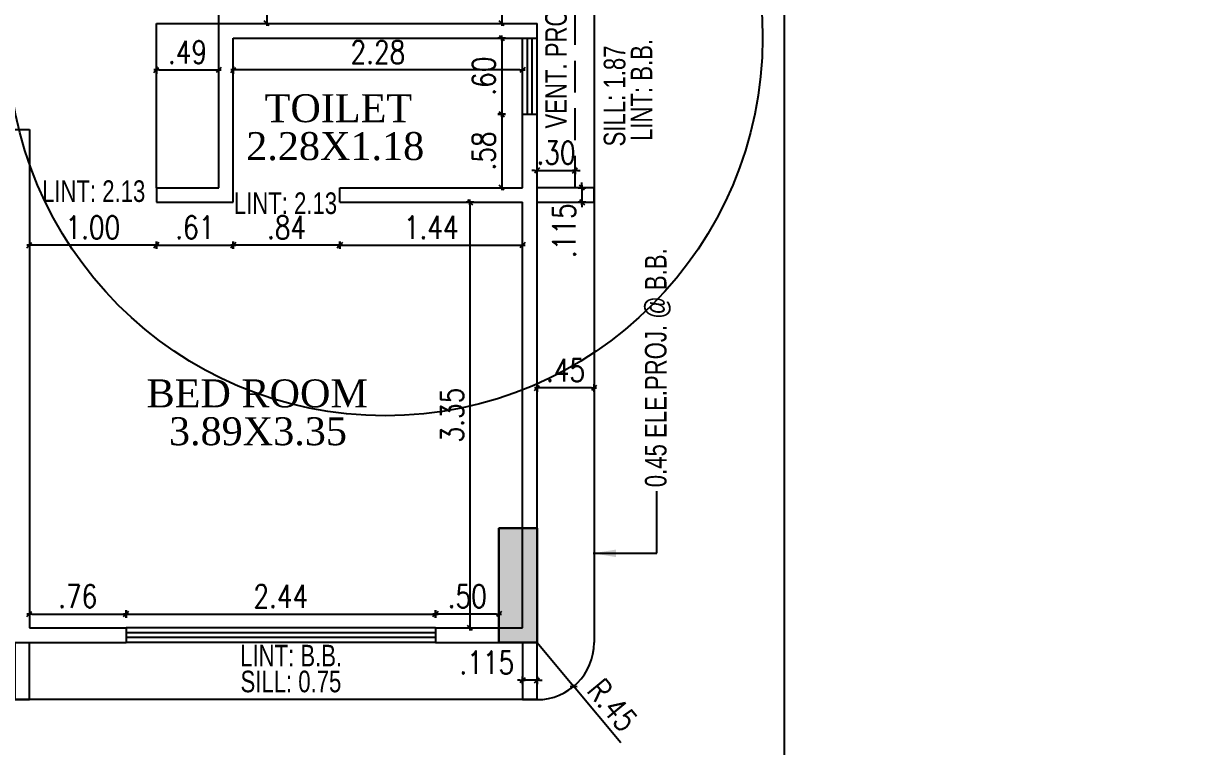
# Model space of a CAD drawing. Header units: inches. Extents: x 14235 to 14499, y 0 to 2549.
# Drawn here: x 14312.95 to 14322.18, y 2352.64 to 2358.33 of the extents above; entities that cross this region are included whole.
import ezdxf
from ezdxf.enums import TextEntityAlignment as Align

# ---------------------------------------------------------------- set-up
doc = ezdxf.new("R2010")
doc.units = ezdxf.units.IN
doc.header["$LTSCALE"] = 0.25
doc.header["$MEASUREMENT"] = 0
doc.header["$PDMODE"] = 35
doc.linetypes.add('DASHEDX2', pattern=[1.5, 1, -0.5])
for name, color, linetype in [('edges', 1, 'Continuous'), ('proj-internal', 1, 'DASHEDX2'), ('text-large', 7, 'Continuous'), ('wall', 7, 'Continuous'), ('walls', 7, 'Continuous'), ('windows', 106, 'Continuous'), ('WORK TEX', 6, 'Continuous'), ('WORKING DIM', 7, 'Continuous')]:
    doc.layers.add(name, color=color, linetype=linetype)
doc.layers.add('P-COL', color=7, linetype='Continuous', lineweight=30)
doc.layers.add('P-COLHAT', color=8, linetype='Continuous', lineweight=25)
doc.styles.add('ARIAL', font='TIMES_0.TTF')
doc.styles.add('ARL', font='swisscl_0.ttf')
doc.styles.add('romans', font='romans.shx', dxfattribs={"width": 0.8})
doc.dimstyles.new('121', dxfattribs={"dimscale": 0.1, "dimtxt": 1.8, "dimasz": 0.2, "dimexe": 0.03125, "dimexo": 0.25, "dimgap": 0.5, "dimtad": 1, "dimzin": 4, "dimdsep": 46, "dimtxsty": 'romans', "dimblk1": 'MINITICK', "dimblk2": 'MINITICK', "dimsah": 1, "dimcen": 1, "dimse1": 1, "dimse2": 1, "dimclrd": 252, "dimclre": 256, "dimclrt": 7, "dimadec": 3, "dimazin": 0, "dimtfac": 0.8, "dimtix": 1, "dimtmove": 2, "dimatfit": 3, "dimfxl": 0, "dimtolj": 1, "dimtzin": 3, "dimarcsym": 0})
doc.dimstyles.new('DFSGSG', dxfattribs={"dimtxt": 0.17, "dimasz": 0.18, "dimexe": 0.18, "dimexo": 0.0625, "dimgap": 0.09, "dimtad": 1, "dimzin": 0, "dimdsep": 46, "dimtxsty": 'ARIAL', "dimcen": 0.09, "dimse1": 1, "dimse2": 1, "dimaunit": 1, "dimadec": 0, "dimazin": 0, "dimtfac": 1, "dimtix": 1, "dimtofl": 0, "dimtmove": 0, "dimatfit": 3, "dimfxl": 0, "dimtolj": 1, "dimtzin": 0, "dimarcsym": 0})

# ---------------------------------------------------------------- blocks, each defined once
blk = doc.blocks.new('MINITICK')
at = {"color": 7}
for p, q in [((1, 1), (-1, -1)), ((-1, 0), (1, 0)), ((0, -1.5), (0, 1.5))]:
    blk.add_line(p, q, dxfattribs=at)
blk = doc.blocks.new('*D34')
at = {"layer": 'Defpoints', "color": 0, "transparency": 16777216}
for p in [(14374.9937, 2353.457), (14306.9044, 2353.007), (14374.6661, 2353.007)]:
    blk.add_point(p, dxfattribs=at)
at = {"layer": 'WORKING DIM', "color": 252, "lineweight": -2, "transparency": 16777216}
blk.add_line((14374.6661, 2353.437), (14374.6661, 2353.027), dxfattribs=at)
at = {"layer": 'WORKING DIM', "color": 252, "lineweight": -2, "transparency": 16777216, "xscale": 0.02, "yscale": 0.02, "zscale": 0.02}
for p, rotation in [((14374.6661, 2353.457), 90), ((14374.6661, 2353.007), 270)]:
    blk.add_blockref('MINITICK', p, dxfattribs=dict(at, rotation=rotation))
at = {"layer": 'WORKING DIM', "color": 7, "transparency": 16777216, "insert": (14374.5261, 2353.232), "char_height": 0.18, "attachment_point": 5, "rotation": 90, "style": 'romans'}
blk.add_mtext('\\A1;.45', dxfattribs=at)
blk = doc.blocks.new('B')
at = {"layer": 'P-COLHAT', "lineweight": 30}
blk.add_hatch(color=256, dxfattribs=at).paths.add_polyline_path([(21.5369, -23.6954), (21.2369, -23.6954), (21.2369, -24.5954), (21.5369, -24.5954)])
at = {"layer": 'P-COL'}
blk.add_lwpolyline([(21.5369, -23.6954), (21.2369, -23.6954), (21.2369, -24.5954), (21.5369, -24.5954)], close=True, dxfattribs=at)
blk = doc.blocks.new('*D314')
at = {"layer": 'Defpoints', "color": 0, "transparency": 16777216}
for p in [(14313.7611, 2353.6807), (14312.9989, 2353.5713), (14313.7611, 2353.5713)]:
    blk.add_point(p, dxfattribs=at)
at = {"layer": 'WORKING DIM', "color": 252, "lineweight": -2, "transparency": 16777216}
blk.add_line((14313.0189, 2353.6807), (14313.7411, 2353.6807), dxfattribs=at)
at = {"layer": 'WORKING DIM', "color": 252, "lineweight": -2, "transparency": 16777216, "xscale": 0.02, "yscale": 0.02, "zscale": 0.02, "rotation": 180}
blk.add_blockref('MINITICK', (14312.9989, 2353.6807), dxfattribs=at)
at = {"layer": 'WORKING DIM', "color": 252, "lineweight": -2, "transparency": 16777216, "xscale": 0.02, "yscale": 0.02, "zscale": 0.02}
blk.add_blockref('MINITICK', (14313.7611, 2353.6807), dxfattribs=at)
at = {"layer": 'WORKING DIM', "color": 7, "transparency": 16777216, "insert": (14313.38, 2353.8207), "char_height": 0.18, "attachment_point": 5, "style": 'romans'}
blk.add_mtext('\\A1;.76', dxfattribs=at)
blk = doc.blocks.new('*D315')
at = {"layer": 'Defpoints', "color": 0, "transparency": 16777216}
for p in [(14316.2001, 2353.6807), (14313.7611, 2353.5713), (14316.2001, 2353.5713)]:
    blk.add_point(p, dxfattribs=at)
at = {"layer": 'WORKING DIM', "color": 252, "lineweight": -2, "transparency": 16777216}
blk.add_line((14313.7811, 2353.6807), (14316.1801, 2353.6807), dxfattribs=at)
at = {"layer": 'WORKING DIM', "color": 252, "lineweight": -2, "transparency": 16777216, "xscale": 0.02, "yscale": 0.02, "zscale": 0.02, "rotation": 180}
blk.add_blockref('MINITICK', (14313.7611, 2353.6807), dxfattribs=at)
at = {"layer": 'WORKING DIM', "color": 252, "lineweight": -2, "transparency": 16777216, "xscale": 0.02, "yscale": 0.02, "zscale": 0.02}
blk.add_blockref('MINITICK', (14316.2001, 2353.6807), dxfattribs=at)
at = {"layer": 'WORKING DIM', "color": 7, "transparency": 16777216, "insert": (14314.9806, 2353.8207), "char_height": 0.18, "attachment_point": 5, "style": 'romans'}
blk.add_mtext('\\A1;2.44', dxfattribs=at)
blk = doc.blocks.new('*D316')
at = {"layer": 'Defpoints', "color": 0, "transparency": 16777216}
for p in [(14316.2001, 2353.6807), (14316.2001, 2353.5713), (14316.7004, 2353.5713)]:
    blk.add_point(p, dxfattribs=at)
at = {"layer": 'WORKING DIM', "color": 252, "lineweight": -2, "transparency": 16777216}
blk.add_line((14316.6804, 2353.6807), (14316.2201, 2353.6807), dxfattribs=at)
at = {"layer": 'WORKING DIM', "color": 252, "lineweight": -2, "transparency": 16777216, "xscale": 0.02, "yscale": 0.02, "zscale": 0.02, "rotation": 180}
blk.add_blockref('MINITICK', (14316.2001, 2353.6807), dxfattribs=at)
at = {"layer": 'WORKING DIM', "color": 252, "lineweight": -2, "transparency": 16777216, "xscale": 0.02, "yscale": 0.02, "zscale": 0.02}
blk.add_blockref('MINITICK', (14316.7004, 2353.6807), dxfattribs=at)
at = {"layer": 'WORKING DIM', "color": 7, "transparency": 16777216, "insert": (14316.4503, 2353.8207), "char_height": 0.18, "attachment_point": 5, "style": 'romans'}
blk.add_mtext('\\A1;.50', dxfattribs=at)
blk = doc.blocks.new('*D141')
at = {"layer": 'Defpoints', "color": 0, "transparency": 16777216}
for p in [(14316.0829, 2356.925), (14316.0421, 2353.5713), (14316.4711, 2353.5713)]:
    blk.add_point(p, dxfattribs=at)
at = {"layer": 'WORKING DIM', "color": 252, "lineweight": -2, "transparency": 16777216}
blk.add_line((14316.4711, 2356.905), (14316.4711, 2353.5913), dxfattribs=at)
at = {"layer": 'WORKING DIM', "color": 252, "lineweight": -2, "transparency": 16777216, "xscale": 0.02, "yscale": 0.02, "zscale": 0.02}
for p, rotation in [((14316.4711, 2356.925), 90), ((14316.4711, 2353.5713), 270)]:
    blk.add_blockref('MINITICK', p, dxfattribs=dict(at, rotation=rotation))
at = {"layer": 'WORKING DIM', "color": 7, "transparency": 16777216, "insert": (14316.3311, 2355.2481), "char_height": 0.18, "attachment_point": 5, "rotation": 90, "style": 'romans'}
blk.add_mtext('\\A1;3.35', dxfattribs=at)
blk = doc.blocks.new('*D317')
at = {"layer": 'Defpoints', "color": 0, "transparency": 16777216}
for p in [(14312.9989, 2356.9821), (14313.9998, 2356.9821), (14312.9989, 2356.5864)]:
    blk.add_point(p, dxfattribs=at)
at = {"layer": 'WORKING DIM', "color": 252, "lineweight": -2, "transparency": 16777216}
blk.add_line((14313.9798, 2356.5864), (14313.0189, 2356.5864), dxfattribs=at)
at = {"layer": 'WORKING DIM', "color": 252, "lineweight": -2, "transparency": 16777216, "xscale": 0.02, "yscale": 0.02, "zscale": 0.02, "rotation": 180}
blk.add_blockref('MINITICK', (14312.9989, 2356.5864), dxfattribs=at)
at = {"layer": 'WORKING DIM', "color": 252, "lineweight": -2, "transparency": 16777216, "xscale": 0.02, "yscale": 0.02, "zscale": 0.02}
blk.add_blockref('MINITICK', (14313.9998, 2356.5864), dxfattribs=at)
at = {"layer": 'WORKING DIM', "color": 7, "transparency": 16777216, "insert": (14313.4993, 2356.7264), "char_height": 0.18, "attachment_point": 5, "style": 'romans'}
blk.add_mtext('\\A1;1.00', dxfattribs=at)
blk = doc.blocks.new('*D318')
at = {"layer": 'Defpoints', "color": 0, "transparency": 16777216}
for p in [(14313.9998, 2356.925), (14314.6061, 2356.925), (14314.6061, 2356.5864)]:
    blk.add_point(p, dxfattribs=at)
at = {"layer": 'WORKING DIM', "color": 252, "lineweight": -2, "transparency": 16777216}
blk.add_line((14314.0198, 2356.5864), (14314.5861, 2356.5864), dxfattribs=at)
at = {"layer": 'WORKING DIM', "color": 252, "lineweight": -2, "transparency": 16777216, "xscale": 0.02, "yscale": 0.02, "zscale": 0.02, "rotation": 180}
blk.add_blockref('MINITICK', (14313.9998, 2356.5864), dxfattribs=at)
at = {"layer": 'WORKING DIM', "color": 252, "lineweight": -2, "transparency": 16777216, "xscale": 0.02, "yscale": 0.02, "zscale": 0.02}
blk.add_blockref('MINITICK', (14314.6061, 2356.5864), dxfattribs=at)
at = {"layer": 'WORKING DIM', "color": 7, "transparency": 16777216, "insert": (14314.3029, 2356.7264), "char_height": 0.18, "attachment_point": 5, "style": 'romans'}
blk.add_mtext('\\A1;.61', dxfattribs=at)
blk = doc.blocks.new('*D319')
at = {"layer": 'Defpoints', "color": 0, "transparency": 16777216}
for p in [(14314.6061, 2356.925), (14315.4461, 2356.925), (14314.6061, 2356.5864)]:
    blk.add_point(p, dxfattribs=at)
at = {"layer": 'WORKING DIM', "color": 252, "lineweight": -2, "transparency": 16777216}
blk.add_line((14315.4261, 2356.5864), (14314.6261, 2356.5864), dxfattribs=at)
at = {"layer": 'WORKING DIM', "color": 252, "lineweight": -2, "transparency": 16777216, "xscale": 0.02, "yscale": 0.02, "zscale": 0.02, "rotation": 180}
blk.add_blockref('MINITICK', (14314.6061, 2356.5864), dxfattribs=at)
at = {"layer": 'WORKING DIM', "color": 252, "lineweight": -2, "transparency": 16777216, "xscale": 0.02, "yscale": 0.02, "zscale": 0.02}
blk.add_blockref('MINITICK', (14315.4461, 2356.5864), dxfattribs=at)
at = {"layer": 'WORKING DIM', "color": 7, "transparency": 16777216, "insert": (14315.0261, 2356.7264), "char_height": 0.18, "attachment_point": 5, "style": 'romans'}
blk.add_mtext('\\A1;.84', dxfattribs=at)
blk = doc.blocks.new('*D320')
at = {"layer": 'Defpoints', "color": 0, "transparency": 16777216}
for p in [(14315.4461, 2356.925), (14316.8861, 2356.925), (14316.8861, 2356.5864)]:
    blk.add_point(p, dxfattribs=at)
at = {"layer": 'WORKING DIM', "color": 252, "lineweight": -2, "transparency": 16777216}
blk.add_line((14315.4661, 2356.5864), (14316.8661, 2356.5864), dxfattribs=at)
at = {"layer": 'WORKING DIM', "color": 252, "lineweight": -2, "transparency": 16777216, "xscale": 0.02, "yscale": 0.02, "zscale": 0.02, "rotation": 180}
blk.add_blockref('MINITICK', (14315.4461, 2356.5864), dxfattribs=at)
at = {"layer": 'WORKING DIM', "color": 252, "lineweight": -2, "transparency": 16777216, "xscale": 0.02, "yscale": 0.02, "zscale": 0.02}
blk.add_blockref('MINITICK', (14316.8861, 2356.5864), dxfattribs=at)
at = {"layer": 'WORKING DIM', "color": 7, "transparency": 16777216, "insert": (14316.1661, 2356.7264), "char_height": 0.18, "attachment_point": 5, "style": 'romans'}
blk.add_mtext('\\A1;1.44', dxfattribs=at)
blk = doc.blocks.new('*D336')
at = {"layer": 'Defpoints', "color": 0, "transparency": 16777216}
for p in [(14317.0004, 2353.457), (14317.2891, 2353.1118)]:
    blk.add_point(p, dxfattribs=at)
at = {"layer": 'WORKING DIM', "color": 252, "lineweight": -2, "transparency": 16777216}
for p, q in [((14317.0004, 2353.457), (14317.2891, 2353.1118)), ((14317.6604, 2352.6677), (14317.3019, 2353.0964))]:
    blk.add_line(p, q, dxfattribs=at)
at = {"layer": 'WORKING DIM', "color": 252, "lineweight": -2, "transparency": 16777216, "xscale": 0.02, "yscale": 0.02, "zscale": 0.02, "rotation": 129.9018979571266}
blk.add_blockref('MINITICK', (14317.2891, 2353.1118), dxfattribs=at)
at = {"layer": 'WORKING DIM', "color": 7, "transparency": 16777216, "insert": (14317.595, 2352.9642), "char_height": 0.18, "attachment_point": 5, "rotation": 309.9019, "style": 'romans'}
blk.add_mtext('\\A1;R.45', dxfattribs=at)
blk = doc.blocks.new('*D339')
at = {"layer": 'Defpoints', "color": 0, "transparency": 16777216}
for p in [(14317.0004, 2356.925), (14317.4504, 2356.925), (14317.0004, 2355.4624)]:
    blk.add_point(p, dxfattribs=at)
at = {"layer": 'WORKING DIM', "color": 252, "lineweight": -2, "transparency": 16777216}
blk.add_line((14317.4304, 2355.4624), (14317.0204, 2355.4624), dxfattribs=at)
at = {"layer": 'WORKING DIM', "color": 252, "lineweight": -2, "transparency": 16777216, "xscale": 0.02, "yscale": 0.02, "zscale": 0.02, "rotation": 180}
blk.add_blockref('MINITICK', (14317.0004, 2355.4624), dxfattribs=at)
at = {"layer": 'WORKING DIM', "color": 252, "lineweight": -2, "transparency": 16777216, "xscale": 0.02, "yscale": 0.02, "zscale": 0.02}
blk.add_blockref('MINITICK', (14317.4504, 2355.4624), dxfattribs=at)
at = {"layer": 'WORKING DIM', "color": 7, "transparency": 16777216, "insert": (14317.2254, 2355.6024), "char_height": 0.18, "attachment_point": 5, "style": 'romans'}
blk.add_mtext('\\A1;.45', dxfattribs=at)
blk = doc.blocks.new('*D353')
at = {"layer": 'Defpoints', "color": 0, "transparency": 16777216}
for p in [(14316.8861, 2358.9329), (14316.7217, 2358.3329), (14316.8861, 2358.3329)]:
    blk.add_point(p, dxfattribs=at)
at = {"layer": 'WORKING DIM', "color": 252, "lineweight": -2, "transparency": 16777216}
blk.add_line((14316.7217, 2358.9129), (14316.7217, 2358.3529), dxfattribs=at)
at = {"layer": 'WORKING DIM', "color": 252, "lineweight": -2, "transparency": 16777216, "xscale": 0.02, "yscale": 0.02, "zscale": 0.02}
for p, rotation in [((14316.7217, 2358.9329), 90), ((14316.7217, 2358.3329), 270)]:
    blk.add_blockref('MINITICK', p, dxfattribs=dict(at, rotation=rotation))
at = {"layer": 'WORKING DIM', "color": 7, "transparency": 16777216, "insert": (14316.5817, 2358.6329), "char_height": 0.18, "attachment_point": 5, "rotation": 90, "style": 'romans'}
blk.add_mtext('\\A1;.60', dxfattribs=at)
blk = doc.blocks.new('*D354')
at = {"layer": 'Defpoints', "color": 0, "transparency": 16777216}
for p in [(14316.8861, 2358.2179), (14316.7217, 2357.6179), (14316.8861, 2357.6179)]:
    blk.add_point(p, dxfattribs=at)
at = {"layer": 'WORKING DIM', "color": 252, "lineweight": -2, "transparency": 16777216}
blk.add_line((14316.7217, 2358.1979), (14316.7217, 2357.6379), dxfattribs=at)
at = {"layer": 'WORKING DIM', "color": 252, "lineweight": -2, "transparency": 16777216, "xscale": 0.02, "yscale": 0.02, "zscale": 0.02}
for p, rotation in [((14316.7217, 2358.2179), 90), ((14316.7217, 2357.6179), 270)]:
    blk.add_blockref('MINITICK', p, dxfattribs=dict(at, rotation=rotation))
at = {"layer": 'WORKING DIM', "color": 7, "transparency": 16777216, "insert": (14316.5817, 2357.9179), "char_height": 0.18, "attachment_point": 5, "rotation": 90, "style": 'romans'}
blk.add_mtext('\\A1;.60', dxfattribs=at)
blk = doc.blocks.new('*D355')
at = {"layer": 'Defpoints', "color": 0, "transparency": 16777216}
for p in [(14316.8861, 2357.6179), (14316.7217, 2357.0393), (14316.8861, 2357.0393)]:
    blk.add_point(p, dxfattribs=at)
at = {"layer": 'WORKING DIM', "color": 252, "lineweight": -2, "transparency": 16777216}
blk.add_line((14316.7217, 2357.5979), (14316.7217, 2357.0593), dxfattribs=at)
at = {"layer": 'WORKING DIM', "color": 252, "lineweight": -2, "transparency": 16777216, "xscale": 0.02, "yscale": 0.02, "zscale": 0.02}
for p, rotation in [((14316.7217, 2357.6179), 90), ((14316.7217, 2357.0393), 270)]:
    blk.add_blockref('MINITICK', p, dxfattribs=dict(at, rotation=rotation))
at = {"layer": 'WORKING DIM', "color": 7, "transparency": 16777216, "insert": (14316.5817, 2357.3286), "char_height": 0.18, "attachment_point": 5, "rotation": 90, "style": 'romans'}
blk.add_mtext('\\A1;.58', dxfattribs=at)
blk = doc.blocks.new('*D145')
at = {"layer": 'Defpoints', "color": 0, "transparency": 16777216}
for p in [(14314.5486, 2359.0929), (14314.5486, 2358.3329), (14314.8696, 2358.3329)]:
    blk.add_point(p, dxfattribs=at)
at = {"layer": 'WORKING DIM', "color": 252, "lineweight": -2, "transparency": 16777216}
blk.add_line((14314.8696, 2359.0729), (14314.8696, 2358.3529), dxfattribs=at)
at = {"layer": 'WORKING DIM', "color": 252, "lineweight": -2, "transparency": 16777216, "xscale": 0.02, "yscale": 0.02, "zscale": 0.02}
for p, rotation in [((14314.8696, 2359.0929), 90), ((14314.8696, 2358.3329), 270)]:
    blk.add_blockref('MINITICK', p, dxfattribs=dict(at, rotation=rotation))
at = {"layer": 'WORKING DIM', "color": 7, "transparency": 16777216, "insert": (14314.7296, 2358.7129), "char_height": 0.18, "attachment_point": 5, "rotation": 90, "style": 'romans'}
blk.add_mtext('\\A1;.76', dxfattribs=at)
blk = doc.blocks.new('*D358')
at = {"layer": 'Defpoints', "color": 0, "transparency": 16777216}
for p in [(14314.6061, 2357.9665), (14316.8861, 2357.4793), (14314.6061, 2357.3222)]:
    blk.add_point(p, dxfattribs=at)
at = {"layer": 'WORKING DIM', "color": 252, "lineweight": -2, "transparency": 16777216}
blk.add_line((14316.8661, 2357.9665), (14314.6261, 2357.9665), dxfattribs=at)
at = {"layer": 'WORKING DIM', "color": 252, "lineweight": -2, "transparency": 16777216, "xscale": 0.02, "yscale": 0.02, "zscale": 0.02, "rotation": 180}
blk.add_blockref('MINITICK', (14314.6061, 2357.9665), dxfattribs=at)
at = {"layer": 'WORKING DIM', "color": 252, "lineweight": -2, "transparency": 16777216, "xscale": 0.02, "yscale": 0.02, "zscale": 0.02}
blk.add_blockref('MINITICK', (14316.8861, 2357.9665), dxfattribs=at)
at = {"layer": 'WORKING DIM', "color": 7, "transparency": 16777216, "insert": (14315.7461, 2358.1065), "char_height": 0.18, "attachment_point": 5, "style": 'romans'}
blk.add_mtext('\\A1;2.28', dxfattribs=at)
blk = doc.blocks.new('*D360')
at = {"layer": 'Defpoints', "color": 0, "transparency": 16777216}
for p in [(14313.9998, 2358.3329), (14314.4911, 2358.3329), (14314.4911, 2357.9665)]:
    blk.add_point(p, dxfattribs=at)
at = {"layer": 'WORKING DIM', "color": 252, "lineweight": -2, "transparency": 16777216}
blk.add_line((14314.0198, 2357.9665), (14314.4711, 2357.9665), dxfattribs=at)
at = {"layer": 'WORKING DIM', "color": 252, "lineweight": -2, "transparency": 16777216, "xscale": 0.02, "yscale": 0.02, "zscale": 0.02, "rotation": 180}
blk.add_blockref('MINITICK', (14313.9998, 2357.9665), dxfattribs=at)
at = {"layer": 'WORKING DIM', "color": 252, "lineweight": -2, "transparency": 16777216, "xscale": 0.02, "yscale": 0.02, "zscale": 0.02}
blk.add_blockref('MINITICK', (14314.4911, 2357.9665), dxfattribs=at)
at = {"layer": 'WORKING DIM', "color": 7, "transparency": 16777216, "insert": (14314.2454, 2358.1065), "char_height": 0.18, "attachment_point": 5, "style": 'romans'}
blk.add_mtext('\\A1;.49', dxfattribs=at)
blk = doc.blocks.new('*D371')
at = {"layer": 'Defpoints', "color": 0, "transparency": 16777216}
for p in [(14317.0004, 2357.1676), (14317.3004, 2357.1744), (14317.3004, 2357.1676)]:
    blk.add_point(p, dxfattribs=at)
at = {"layer": 'WORKING DIM', "color": 252, "lineweight": -2, "transparency": 16777216}
for p, q in [((14316.9804, 2357.1744), (14316.9604, 2357.1744)), ((14317.0004, 2357.1744), (14317.3004, 2357.1744)), ((14317.3204, 2357.1744), (14317.3404, 2357.1744))]:
    blk.add_line(p, q, dxfattribs=at)
at = {"layer": 'WORKING DIM', "color": 252, "lineweight": -2, "transparency": 16777216, "xscale": 0.02, "yscale": 0.02, "zscale": 0.02}
blk.add_blockref('MINITICK', (14317.0004, 2357.1744), dxfattribs=at)
at = {"layer": 'WORKING DIM', "color": 252, "lineweight": -2, "transparency": 16777216, "xscale": 0.02, "yscale": 0.02, "zscale": 0.02, "rotation": 180}
blk.add_blockref('MINITICK', (14317.3004, 2357.1744), dxfattribs=at)
at = {"layer": 'WORKING DIM', "color": 7, "transparency": 16777216, "insert": (14317.1504, 2357.3144), "char_height": 0.18, "attachment_point": 5, "style": 'romans'}
blk.add_mtext('\\A1;.30', dxfattribs=at)
blk = doc.blocks.new('*D374')
at = {"layer": 'Defpoints', "color": 0, "transparency": 16777216}
for p in [(14316.8861, 2353.159), (14316.8861, 2353.1355), (14317.0004, 2353.1355)]:
    blk.add_point(p, dxfattribs=at)
at = {"layer": 'WORKING DIM', "color": 252, "lineweight": -2, "transparency": 16777216}
for p, q in [((14316.8661, 2353.159), (14316.8461, 2353.159)), ((14317.0004, 2353.159), (14316.8861, 2353.159)), ((14317.0204, 2353.159), (14317.0404, 2353.159))]:
    blk.add_line(p, q, dxfattribs=at)
at = {"layer": 'WORKING DIM', "color": 252, "lineweight": -2, "transparency": 16777216, "xscale": 0.02, "yscale": 0.02, "zscale": 0.02}
blk.add_blockref('MINITICK', (14316.8861, 2353.159), dxfattribs=at)
at = {"layer": 'WORKING DIM', "color": 252, "lineweight": -2, "transparency": 16777216, "xscale": 0.02, "yscale": 0.02, "zscale": 0.02, "rotation": 180}
blk.add_blockref('MINITICK', (14317.0004, 2353.159), dxfattribs=at)
at = {"layer": 'WORKING DIM', "color": 7, "transparency": 16777216, "insert": (14316.6045, 2353.299), "char_height": 0.18, "attachment_point": 5, "style": 'romans'}
blk.add_mtext('\\A1;.115', dxfattribs=at)
blk = doc.blocks.new('*D380')
at = {"layer": 'Defpoints', "color": 0, "transparency": 16777216}
for p in [(14317.378, 2357.0393), (14317.3544, 2356.925), (14317.378, 2356.925)]:
    blk.add_point(p, dxfattribs=at)
at = {"layer": 'WORKING DIM', "color": 252, "lineweight": -2, "transparency": 16777216}
for p, q in [((14317.3544, 2357.0593), (14317.3544, 2357.0793)), ((14317.3544, 2357.0393), (14317.3544, 2356.925)), ((14317.3544, 2356.905), (14317.3544, 2356.885))]:
    blk.add_line(p, q, dxfattribs=at)
at = {"layer": 'WORKING DIM', "color": 252, "lineweight": -2, "transparency": 16777216, "xscale": 0.02, "yscale": 0.02, "zscale": 0.02}
for p, rotation in [((14317.3544, 2357.0393), 270), ((14317.3544, 2356.925), 90)]:
    blk.add_blockref('MINITICK', p, dxfattribs=dict(at, rotation=rotation))
at = {"layer": 'WORKING DIM', "color": 7, "transparency": 16777216, "insert": (14317.2144, 2356.7), "char_height": 0.18, "attachment_point": 5, "rotation": 90, "style": 'romans'}
blk.add_mtext('\\A1;.115', dxfattribs=at)

msp = doc.modelspace()

# ---------------------------------------------------------------- linework, layer by layer
at = {"layer": 'edges', "ltscale": 0.4}
for p, q in [((14317.4504, 2364.4018), (14317.4504, 2353.457)), ((14317.0004, 2353.007), (14295.1636, 2353.007))]:
    msp.add_line(p, q, dxfattribs=at)
for points in [[(14317.0004, 2356.925), (14317.4504, 2356.925), (14317.4504, 2357.0393), (14317.0004, 2357.0393)], [(14312.8846, 2353.457), (14312.8846, 2353.007), (14312.9989, 2353.007), (14312.9989, 2353.457)], [(14316.8861, 2353.457), (14316.8861, 2353.007), (14317.0004, 2353.007), (14317.0004, 2353.457)]]:
    msp.add_lwpolyline(points, dxfattribs=at)
msp.add_arc((14317.0004, 2353.457), 0.45, 270, 360, dxfattribs=at)
at = {"layer": 'proj-internal'}
msp.add_line((14317.3004, 2357.0393), (14317.3004, 2359.5116), dxfattribs=at)
at = {"layer": 'wall'}
for p, q in [((14314.4911, 2357.0393), (14314.4911, 2359.5116)), ((14314.4911, 2358.3329), (14317.0004, 2358.3329)), ((14317.0004, 2358.2179), (14317.0004, 2358.3329)), ((14314.6061, 2358.2179), (14317.0004, 2358.2179)), ((14314.6061, 2356.925), (14314.6061, 2358.2179)), ((14316.8861, 2357.0393), (14316.8861, 2357.6179)), ((14316.8861, 2357.6179), (14317.0004, 2357.6179)), ((14316.8861, 2357.6179), (14316.8861, 2357.6179)), ((14317.0004, 2353.457), (14317.0004, 2357.6179)), ((14312.8846, 2357.4966), (14312.9989, 2357.4966)), ((14312.9989, 2357.4966), (14312.9989, 2353.5713)), ((14313.9998, 2357.0393), (14313.9998, 2356.925)), ((14313.9998, 2357.0393), (14314.4911, 2357.0393)), ((14315.4461, 2357.0393), (14316.8861, 2357.0393)), ((14315.4461, 2356.925), (14315.4461, 2357.0393)), ((14313.9998, 2356.925), (14314.6061, 2356.925)), ((14315.4461, 2356.925), (14316.8861, 2356.925)), ((14316.8861, 2353.5713), (14316.8861, 2356.925)), ((14312.9989, 2353.5713), (14313.7611, 2353.5713)), ((14313.7611, 2353.5713), (14313.7611, 2353.457)), ((14316.2001, 2353.5713), (14316.8861, 2353.5713)), ((14316.2001, 2353.5713), (14316.2001, 2353.457)), ((14312.5035, 2353.457), (14313.7611, 2353.457)), ((14316.2001, 2353.457), (14317.0004, 2353.457))]:
    msp.add_line(p, q, dxfattribs=at)
msp.add_lwpolyline([(14318.9513, 2383.0183), (14292.828, 2383.0183), (14292.828, 2346.0763), (14318.9513, 2346.0763)], close=True, dxfattribs=at)
at = {"layer": 'wall', "color": 2}
msp.add_circle((14315.8033, 2358.2179), 2.9746, dxfattribs=at)
at = {"layer": 'walls'}
for p, q in [((14313.9998, 2357.0393), (14313.9998, 2358.3329)), ((14313.9998, 2358.3329), (14314.4911, 2358.3329))]:
    msp.add_line(p, q, dxfattribs=at)
at = {"layer": 'windows'}
for p, q in [((14316.8861, 2357.6179), (14316.8861, 2358.2179)), ((14316.9242, 2357.6179), (14316.9242, 2358.2179)), ((14316.9623, 2357.6179), (14316.9623, 2358.2179)), ((14317.0004, 2357.6179), (14317.0004, 2358.2179)), ((14316.2001, 2353.5713), (14313.7611, 2353.5713)), ((14316.2001, 2353.5332), (14313.7611, 2353.5332)), ((14316.2001, 2353.4951), (14313.7611, 2353.4951)), ((14316.2001, 2353.457), (14313.7611, 2353.457))]:
    msp.add_line(p, q, dxfattribs=at)

# ---------------------------------------------------------------- block references
at = {"layer": 'P-COL'}
msp.add_blockref('B', (14295.4636, 2378.0524), dxfattribs=at)

# ---------------------------------------------------------------- texts
at = {"layer": 'text-large', "style": 'ARIAL'}
for s, p in [('TOILET', (14315.4348, 2357.6652)), ('2.28X1.18', (14315.4097, 2357.3667)), ('BED ROOM', (14314.7951, 2355.4193)), ('3.89X3.35', (14314.8007, 2355.1209))]:
    msp.add_text(s, height=0.22, dxfattribs=at).set_placement(p, align=Align.MIDDLE_CENTER)
at = {"layer": 'WORK TEX', "color": 3, "style": 'ARL'}
msp.add_text('VENT. PROJECTION ', height=0.17, rotation=90, dxfattribs=at).set_placement((14317.1496, 2358.3714), align=Align.MIDDLE_CENTER)
at = {"layer": 'WORK TEX', "style": 'ARL'}
for s, p in [('SILL: 1.87', (14317.6113, 2357.7616)), ('LINT: B.B.', (14317.8241, 2357.8091)), ('0.45 ELE.PROJ. @ B.B.', (14317.936, 2355.6206))]:
    msp.add_text(s, height=0.17, rotation=90, dxfattribs=at).set_placement(p, align=Align.MIDDLE_CENTER)
for s, p in [('LINT: 2.13', (14313.5056, 2357.0119)), ('LINT: 2.13', (14315.0175, 2356.917)), ('LINT: B.B.', (14315.0623, 2353.3538)), ('SILL: 0.75', (14315.0604, 2353.15))]:
    msp.add_text(s, height=0.17, dxfattribs=at).set_placement(p, align=Align.MIDDLE_CENTER)

# ---------------------------------------------------------------- dimensions: what is measured, and where the dimension line sits
at = {"layer": 'WORKING DIM'}
for base, p1, p2, angle, picture, middle in [((14314.8696, 2358.3329), (14314.5486, 2359.0929), (14314.5486, 2358.3329), 90, '*D145', (14314.7296, 2358.7129)), ((14316.7217, 2358.3329), (14316.8861, 2358.9329), (14316.8861, 2358.3329), 90, '*D353', (14316.5817, 2358.6329)), ((14314.4911, 2357.9665), (14313.9998, 2358.3329), (14314.4911, 2358.3329), 180, '*D360', (14314.2454, 2358.1065)), ((14316.7217, 2357.6179), (14316.8861, 2358.2179), (14316.8861, 2357.6179), 90, '*D354', (14316.5817, 2357.9179)), ((14316.7217, 2357.0393), (14316.8861, 2357.6179), (14316.8861, 2357.0393), 90, '*D355', (14316.5817, 2357.3286)), ((14317.3004, 2357.1744), (14317.0004, 2357.1676), (14317.3004, 2357.1676), 180, '*D371', (14317.1504, 2357.3144)), ((14316.4711, 2353.5713), (14316.0829, 2356.925), (14316.0421, 2353.5713), 90, '*D141', (14316.3311, 2355.2481)), ((14374.6661, 2353.007), (14374.9937, 2353.457), (14306.9044, 2353.007), 90, '*D34', (14374.5261, 2353.232))]:
    dim = msp.add_linear_dim(base=base, p1=p1, p2=p2, angle=angle, dimstyle='121', override={"dimfxl": 0.18, "dimfxlon": 1}, dxfattribs=at)
    dim.commit()
    dim.dimension.update_dxf_attribs({"geometry": picture, "text_midpoint": middle})
for base, p1, p2, picture, middle in [((14314.6061, 2357.9665), (14316.8861, 2357.4793), (14314.6061, 2357.3222), '*D358', (14315.7461, 2358.1065)), ((14312.9989, 2356.5864), (14313.9998, 2356.9821), (14312.9989, 2356.9821), '*D317', (14313.4993, 2356.7264)), ((14314.6061, 2356.5864), (14313.9998, 2356.925), (14314.6061, 2356.925), '*D318', (14314.3029, 2356.7264)), ((14314.6061, 2356.5864), (14315.4461, 2356.925), (14314.6061, 2356.925), '*D319', (14315.0261, 2356.7264)), ((14316.8861, 2356.5864), (14315.4461, 2356.925), (14316.8861, 2356.925), '*D320', (14316.1661, 2356.7264)), ((14317.0004, 2355.4624), (14317.4504, 2356.925), (14317.0004, 2356.925), '*D339', (14317.2254, 2355.6024)), ((14313.7611, 2353.6807), (14312.9989, 2353.5713), (14313.7611, 2353.5713), '*D314', (14313.38, 2353.8207)), ((14316.2001, 2353.6807), (14313.7611, 2353.5713), (14316.2001, 2353.5713), '*D315', (14314.9806, 2353.8207)), ((14316.2001, 2353.6807), (14316.7004, 2353.5713), (14316.2001, 2353.5713), '*D316', (14316.4503, 2353.8207))]:
    dim = msp.add_linear_dim(base=base, p1=p1, p2=p2, dimstyle='121', override={"dimfxl": 0.18, "dimfxlon": 1}, dxfattribs=at)
    dim.commit()
    dim.dimension.update_dxf_attribs({"geometry": picture, "text_midpoint": middle})
for base, p1, p2, angle, picture, middle in [((14317.3544, 2356.925), (14317.378, 2357.0393), (14317.378, 2356.925), 270, '*D380', (14317.2144, 2356.7)), ((14316.8861, 2353.159), (14317.0004, 2353.1355), (14316.8861, 2353.1355), 180, '*D374', (14316.6045, 2353.299))]:
    dim = msp.add_linear_dim(base=base, p1=p1, p2=p2, angle=angle, text='.115', dimstyle='121', override={"dimfxl": 0.18, "dimfxlon": 1}, dxfattribs=at)
    dim.commit()
    dim.dimension.update_dxf_attribs({"geometry": picture, "text_midpoint": middle, "dimtype": 160})
dim = msp.add_radius_dim(center=(14317.0004, 2353.457), mpoint=(14317.2891, 2353.1118), dimstyle='121', override={"dimfxl": 0.18, "dimfxlon": 1}, dxfattribs=at)
dim.commit()
dim.dimension.update_dxf_attribs({"geometry": '*D336', "text_midpoint": (14317.595, 2352.9642)})

# ---------------------------------------------------------------- leaders
at = {"layer": 'wall'}
msp.add_leader([(14317.4417, 2354.1593), (14317.9439, 2354.1593), (14317.9439, 2354.6501)], dimstyle='DFSGSG', override={"dimgap": 0.09, "dimtad": 0, "dimarcsym": 1}, dxfattribs=at)

doc.saveas('drawing.dxf')
